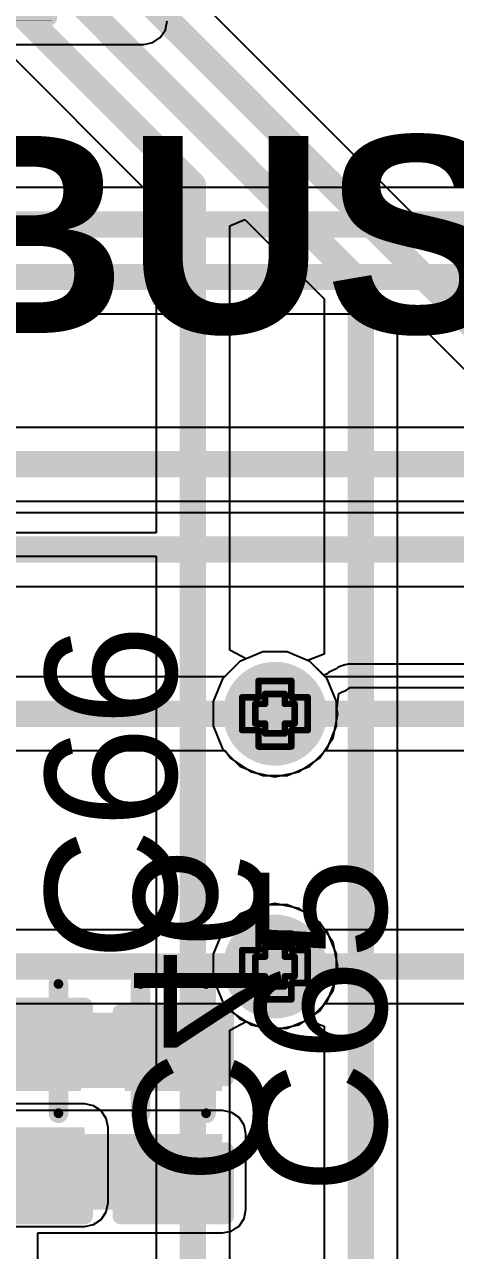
# Model space of a CAD drawing. Header units: inches. Extents: x -0.1 to 17.9, y -0.8 to 4.8.
# Drawn here: x 2.3447 to 2.476, y 3.0435 to 3.4169 of the extents above; entities that cross this region are included whole.
import ezdxf

# ---------------------------------------------------------------- set-up
doc = ezdxf.new("R2010")
doc.units = ezdxf.units.IN
doc.header["$MEASUREMENT"] = 0
for name, color, linetype in [('Bottom Layer 1', 5, 'Continuous'), ('Bottom Overlay', 54, 'Continuous'), ('Bottom Paste', 16, 'Continuous'), ('Bottom Solder', 6, 'Continuous'), ('Drill Drawing', 1, 'Continuous'), ('GND+Signal', 16, 'Continuous'), ('Pad Holes', 156, 'Continuous'), ('PWR+Signal', 76, 'Continuous'), ('Top 3D Body', 56, 'Continuous'), ('Top Layer 1', 1, 'Continuous'), ('Top Overlay', 2, 'Continuous'), ('Top Paste', 8, 'Continuous'), ('Top Solder', 216, 'Continuous'), ('Via Holes', 16, 'Continuous')]:
    doc.layers.add(name, color=color, linetype=linetype)
doc.styles.add('Arial', font='', dxfattribs={"height": 0.2})
doc.styles.add('Arial_Bold', font='', dxfattribs={"height": 0.2})
doc.styles.get('Arial').set_extended_font_data('Arial')
doc.styles.get('Arial_Bold').set_extended_font_data('Arial', bold=True)

# ---------------------------------------------------------------- blocks, each defined once
blk = doc.blocks.new('C___0402_B_12')
at = {"layer": 'Bottom Layer 1'}
for points in [[(-0.0095, 0.0125), (-0.0095, -0.0125), (-0.0275, -0.0125), (-0.0275, 0.0125)], [(0.0275, 0.0125), (0.0275, -0.0125), (0.0095, -0.0125), (0.0095, 0.0125)]]:
    blk.add_hatch(color=5, dxfattribs=at).paths.add_polyline_path(points)
at = {"layer": 'Bottom Paste'}
for points in [[(-0.0095, 0.0125), (-0.0095, -0.0125), (-0.0275, -0.0125), (-0.0275, 0.0125)], [(0.0275, 0.0125), (0.0275, -0.0125), (0.0095, -0.0125), (0.0095, 0.0125)]]:
    blk.add_hatch(color=16, dxfattribs=at).paths.add_polyline_path(points)
at = {"layer": 'Bottom Solder'}
for points in [[(-0.00714, 0.01486), (-0.00714, -0.01486), (-0.02986, -0.01486), (-0.02986, 0.01486)], [(0.02986, 0.01486), (0.02986, -0.01486), (0.00714, -0.01486), (0.00714, 0.01486)]]:
    blk.add_hatch(color=6, dxfattribs=at).paths.add_polyline_path(points)
at = {"layer": 'Bottom Overlay'}
for points in [[(-0.031, 0.016, 0.005, 0.005, 0), (-0.031, -0.016, 0.005, 0.005, 0)], [(-0.031, 0.016, 0.005, 0.005, 0), (-0.011, 0.016, 0.005, 0.005, 0)], [(0.011, 0.016, 0.005, 0.005, 0), (0.031, 0.016, 0.005, 0.005, 0)], [(0.031, 0.016, 0.005, 0.005, 0), (0.031, -0.016, 0.005, 0.005, 0)], [(-0.031, -0.016, 0.005, 0.005, 0), (-0.011, -0.016, 0.005, 0.005, 0)], [(0.011, -0.016, 0.005, 0.005, 0), (0.031, -0.016, 0.005, 0.005, 0)]]:
    blk.add_lwpolyline(points, format="xyseb", dxfattribs=at)
for points in [[(-0.03225, 0.016, 0.0025, 0.0025, 1), (-0.02975, 0.016, 0.0025, 0.0025, 1)], [(-0.03225, 0.016, 0.0025, 0.0025, 1), (-0.02975, 0.016, 0.0025, 0.0025, 1)], [(-0.01225, 0.016, 0.0025, 0.0025, 1), (-0.00975, 0.016, 0.0025, 0.0025, 1)], [(0.00975, 0.016, 0.0025, 0.0025, 1), (0.01225, 0.016, 0.0025, 0.0025, 1)], [(0.02975, 0.016, 0.0025, 0.0025, 1), (0.03225, 0.016, 0.0025, 0.0025, 1)], [(0.02975, 0.016, 0.0025, 0.0025, 1), (0.03225, 0.016, 0.0025, 0.0025, 1)], [(-0.03225, -0.016, 0.0025, 0.0025, 1), (-0.02975, -0.016, 0.0025, 0.0025, 1)], [(-0.03225, -0.016, 0.0025, 0.0025, 1), (-0.02975, -0.016, 0.0025, 0.0025, 1)], [(-0.01225, -0.016, 0.0025, 0.0025, 1), (-0.00975, -0.016, 0.0025, 0.0025, 1)], [(0.00975, -0.016, 0.0025, 0.0025, 1), (0.01225, -0.016, 0.0025, 0.0025, 1)], [(0.02975, -0.016, 0.0025, 0.0025, 1), (0.03225, -0.016, 0.0025, 0.0025, 1)], [(0.02975, -0.016, 0.0025, 0.0025, 1), (0.03225, -0.016, 0.0025, 0.0025, 1)]]:
    blk.add_lwpolyline(points, format="xyseb", close=True, dxfattribs=at)
blk = doc.blocks.new('C___0402_31')
at = {"layer": 'Top Layer 1'}
for points in [[(-0.0275, -0.0125), (-0.0275, 0.0125), (-0.0095, 0.0125), (-0.0095, -0.0125)], [(0.0095, -0.0125), (0.0095, 0.0125), (0.0275, 0.0125), (0.0275, -0.0125)]]:
    blk.add_hatch(color=1, dxfattribs=at).paths.add_polyline_path(points)
at = {"layer": 'Top Paste'}
for points in [[(-0.0275, -0.0125), (-0.0275, 0.0125), (-0.0095, 0.0125), (-0.0095, -0.0125)], [(0.0095, -0.0125), (0.0095, 0.0125), (0.0275, 0.0125), (0.0275, -0.0125)]]:
    blk.add_hatch(color=8, dxfattribs=at).paths.add_polyline_path(points)
at = {"layer": 'Top Solder'}
for points in [[(-0.02986, -0.01486), (-0.02986, 0.01486), (-0.00714, 0.01486), (-0.00714, -0.01486)], [(0.00714, -0.01486), (0.00714, 0.01486), (0.02986, 0.01486), (0.02986, -0.01486)]]:
    blk.add_hatch(color=216, dxfattribs=at).paths.add_polyline_path(points)
at = {"layer": 'Top Overlay'}
for points in [[(-0.031, 0.016, 0.005, 0.005, 0), (-0.031, -0.016, 0.005, 0.005, 0)], [(-0.031, 0.016, 0.005, 0.005, 0), (-0.011, 0.016, 0.005, 0.005, 0)], [(0.011, 0.016, 0.005, 0.005, 0), (0.031, 0.016, 0.005, 0.005, 0)], [(0.031, 0.016, 0.005, 0.005, 0), (0.031, -0.016, 0.005, 0.005, 0)], [(-0.031, -0.016, 0.005, 0.005, 0), (-0.011, -0.016, 0.005, 0.005, 0)], [(0.011, -0.016, 0.005, 0.005, 0), (0.031, -0.016, 0.005, 0.005, 0)]]:
    blk.add_lwpolyline(points, format="xyseb", dxfattribs=at)
for points in [[(-0.03225, 0.016, 0.0025, 0.0025, 1), (-0.02975, 0.016, 0.0025, 0.0025, 1)], [(-0.03225, 0.016, 0.0025, 0.0025, 1), (-0.02975, 0.016, 0.0025, 0.0025, 1)], [(-0.01225, 0.016, 0.0025, 0.0025, 1), (-0.00975, 0.016, 0.0025, 0.0025, 1)], [(0.00975, 0.016, 0.0025, 0.0025, 1), (0.01225, 0.016, 0.0025, 0.0025, 1)], [(0.02975, 0.016, 0.0025, 0.0025, 1), (0.03225, 0.016, 0.0025, 0.0025, 1)], [(0.02975, 0.016, 0.0025, 0.0025, 1), (0.03225, 0.016, 0.0025, 0.0025, 1)], [(-0.03225, -0.016, 0.0025, 0.0025, 1), (-0.02975, -0.016, 0.0025, 0.0025, 1)], [(-0.03225, -0.016, 0.0025, 0.0025, 1), (-0.02975, -0.016, 0.0025, 0.0025, 1)], [(-0.01225, -0.016, 0.0025, 0.0025, 1), (-0.00975, -0.016, 0.0025, 0.0025, 1)], [(0.00975, -0.016, 0.0025, 0.0025, 1), (0.01225, -0.016, 0.0025, 0.0025, 1)], [(0.02975, -0.016, 0.0025, 0.0025, 1), (0.03225, -0.016, 0.0025, 0.0025, 1)], [(0.02975, -0.016, 0.0025, 0.0025, 1), (0.03225, -0.016, 0.0025, 0.0025, 1)]]:
    blk.add_lwpolyline(points, format="xyseb", close=True, dxfattribs=at)
blk = doc.blocks.new('C___0402_32')
at = {"layer": 'Top Layer 1'}
for points in [[(-0.0275, -0.0125), (-0.0275, 0.0125), (-0.0095, 0.0125), (-0.0095, -0.0125)], [(0.0095, -0.0125), (0.0095, 0.0125), (0.0275, 0.0125), (0.0275, -0.0125)]]:
    blk.add_hatch(color=1, dxfattribs=at).paths.add_polyline_path(points)
at = {"layer": 'Top Paste'}
for points in [[(-0.0275, -0.0125), (-0.0275, 0.0125), (-0.0095, 0.0125), (-0.0095, -0.0125)], [(0.0095, -0.0125), (0.0095, 0.0125), (0.0275, 0.0125), (0.0275, -0.0125)]]:
    blk.add_hatch(color=8, dxfattribs=at).paths.add_polyline_path(points)
at = {"layer": 'Top Solder'}
for points in [[(-0.02986, -0.01486), (-0.02986, 0.01486), (-0.00714, 0.01486), (-0.00714, -0.01486)], [(0.00714, -0.01486), (0.00714, 0.01486), (0.02986, 0.01486), (0.02986, -0.01486)]]:
    blk.add_hatch(color=216, dxfattribs=at).paths.add_polyline_path(points)
at = {"layer": 'Top Overlay'}
for points in [[(-0.031, 0.016, 0.005, 0.005, 0), (-0.031, -0.016, 0.005, 0.005, 0)], [(-0.031, 0.016, 0.005, 0.005, 0), (-0.011, 0.016, 0.005, 0.005, 0)], [(0.011, 0.016, 0.005, 0.005, 0), (0.031, 0.016, 0.005, 0.005, 0)], [(0.031, 0.016, 0.005, 0.005, 0), (0.031, -0.016, 0.005, 0.005, 0)], [(-0.031, -0.016, 0.005, 0.005, 0), (-0.011, -0.016, 0.005, 0.005, 0)], [(0.011, -0.016, 0.005, 0.005, 0), (0.031, -0.016, 0.005, 0.005, 0)]]:
    blk.add_lwpolyline(points, format="xyseb", dxfattribs=at)
for points in [[(-0.03225, 0.016, 0.0025, 0.0025, 1), (-0.02975, 0.016, 0.0025, 0.0025, 1)], [(-0.03225, 0.016, 0.0025, 0.0025, 1), (-0.02975, 0.016, 0.0025, 0.0025, 1)], [(-0.01225, 0.016, 0.0025, 0.0025, 1), (-0.00975, 0.016, 0.0025, 0.0025, 1)], [(0.00975, 0.016, 0.0025, 0.0025, 1), (0.01225, 0.016, 0.0025, 0.0025, 1)], [(0.02975, 0.016, 0.0025, 0.0025, 1), (0.03225, 0.016, 0.0025, 0.0025, 1)], [(0.02975, 0.016, 0.0025, 0.0025, 1), (0.03225, 0.016, 0.0025, 0.0025, 1)], [(-0.03225, -0.016, 0.0025, 0.0025, 1), (-0.02975, -0.016, 0.0025, 0.0025, 1)], [(-0.03225, -0.016, 0.0025, 0.0025, 1), (-0.02975, -0.016, 0.0025, 0.0025, 1)], [(-0.01225, -0.016, 0.0025, 0.0025, 1), (-0.00975, -0.016, 0.0025, 0.0025, 1)], [(0.00975, -0.016, 0.0025, 0.0025, 1), (0.01225, -0.016, 0.0025, 0.0025, 1)], [(0.02975, -0.016, 0.0025, 0.0025, 1), (0.03225, -0.016, 0.0025, 0.0025, 1)], [(0.02975, -0.016, 0.0025, 0.0025, 1), (0.03225, -0.016, 0.0025, 0.0025, 1)]]:
    blk.add_lwpolyline(points, format="xyseb", close=True, dxfattribs=at)
blk = doc.blocks.new('R___0402_143')
at = {"layer": 'Top Layer 1'}
for points in [[(-0.0275, -0.0125), (-0.0275, 0.0125), (-0.0095, 0.0125), (-0.0095, -0.0125)], [(0.0095, -0.0125), (0.0095, 0.0125), (0.0275, 0.0125), (0.0275, -0.0125)]]:
    blk.add_hatch(color=1, dxfattribs=at).paths.add_polyline_path(points)
at = {"layer": 'Top Paste'}
for points in [[(-0.0275, -0.0125), (-0.0275, 0.0125), (-0.0095, 0.0125), (-0.0095, -0.0125)], [(0.0095, -0.0125), (0.0095, 0.0125), (0.0275, 0.0125), (0.0275, -0.0125)]]:
    blk.add_hatch(color=8, dxfattribs=at).paths.add_polyline_path(points)
at = {"layer": 'Top Solder'}
for points in [[(-0.02967, -0.01467), (-0.02967, 0.01467), (-0.00733, 0.01467), (-0.00733, -0.01467)], [(0.00733, -0.01467), (0.00733, 0.01467), (0.02967, 0.01467), (0.02967, -0.01467)]]:
    blk.add_hatch(color=216, dxfattribs=at).paths.add_polyline_path(points)
at = {"layer": 'Top Overlay'}
for points in [[(-0.031, -0.016, 0.005, 0.005, 0), (-0.031, 0.016, 0.005, 0.005, 0)], [(-0.031, 0.016, 0.005, 0.005, 0), (0.031, 0.016, 0.005, 0.005, 0)], [(0.031, -0.016, 0.005, 0.005, 0), (0.031, 0.016, 0.005, 0.005, 0)], [(-0.031, -0.016, 0.005, 0.005, 0), (0.031, -0.016, 0.005, 0.005, 0)], [(-0.032, -0.017, 0.000127, 0.000127, 0), (0.032, -0.017, 0.000127, 0.000127, 0)]]:
    blk.add_lwpolyline(points, format="xyseb", dxfattribs=at)
for points in [[(-0.03225, 0.016, 0.0025, 0.0025, 1), (-0.02975, 0.016, 0.0025, 0.0025, 1)], [(-0.03225, 0.016, 0.0025, 0.0025, 1), (-0.02975, 0.016, 0.0025, 0.0025, 1)], [(0.02975, 0.016, 0.0025, 0.0025, 1), (0.03225, 0.016, 0.0025, 0.0025, 1)], [(0.02975, 0.016, 0.0025, 0.0025, 1), (0.03225, 0.016, 0.0025, 0.0025, 1)], [(-0.03225, -0.016, 0.0025, 0.0025, 1), (-0.02975, -0.016, 0.0025, 0.0025, 1)], [(-0.03225, -0.016, 0.0025, 0.0025, 1), (-0.02975, -0.016, 0.0025, 0.0025, 1)], [(0.02975, -0.016, 0.0025, 0.0025, 1), (0.03225, -0.016, 0.0025, 0.0025, 1)], [(0.02975, -0.016, 0.0025, 0.0025, 1), (0.03225, -0.016, 0.0025, 0.0025, 1)], [(-0.03203, -0.017, 0.0000635, 0.0000635, 1), (-0.03197, -0.017, 0.0000635, 0.0000635, 1)], [(0.03197, -0.017, 0.0000635, 0.0000635, 1), (0.03203, -0.017, 0.0000635, 0.0000635, 1)]]:
    blk.add_lwpolyline(points, format="xyseb", close=True, dxfattribs=at)

msp = doc.modelspace()

# ---------------------------------------------------------------- hatches: boundary and pattern name
at = {"layer": 'Bottom Layer 1'}
h = msp.add_hatch(color=5, dxfattribs=at)
edge = h.paths.add_edge_path()
edge.add_arc((2.421, 3.207), 0.01181, 0, 360)
h = msp.add_hatch(color=5, dxfattribs=at)
edge = h.paths.add_edge_path()
edge.add_arc((2.421, 3.13), 0.01181, 0, 360)
for points in [[(2.363, 3.118), (2.182, 3.118), (2.182, 3.095), (2.363, 3.095)], [(2.363, 3.081), (2.182, 3.081), (2.182, 3.058), (2.363, 3.058)]]:
    msp.add_hatch(color=5, dxfattribs=at).paths.add_polyline_path(points)
at = {"layer": 'Bottom Solder'}
h = msp.add_hatch(color=6, dxfattribs=at)
edge = h.paths.add_edge_path()
edge.add_arc((2.421, 3.207), 0.01581, 0, 360)
h = msp.add_hatch(color=6, dxfattribs=at)
edge = h.paths.add_edge_path()
edge.add_arc((2.421, 3.13), 0.01581, 0, 360)
at = {"layer": 'GND+Signal'}
h = msp.add_hatch(color=16, dxfattribs=at)
edge = h.paths.add_edge_path()
edge.add_arc((2.421, 3.207), 0.01181, 0, 360)
h = msp.add_hatch(color=16, dxfattribs=at)
edge = h.paths.add_edge_path()
edge.add_arc((2.421, 3.13), 0.01181, 0, 360)
at = {"layer": 'Pad Holes'}
h = msp.add_hatch(color=7, dxfattribs=at)
edge = h.paths.add_edge_path()
edge.add_arc((2.355, 3.12469), 0.0015, 0, 360)
h = msp.add_hatch(color=7, dxfattribs=at)
edge = h.paths.add_edge_path()
edge.add_arc((2.38, 3.12469), 0.0015, 0, 360)
h = msp.add_hatch(color=7, dxfattribs=at)
edge = h.paths.add_edge_path()
edge.add_arc((2.4, 3.12469), 0.0015, 0, 360)
h = msp.add_hatch(color=7, dxfattribs=at)
edge = h.paths.add_edge_path()
edge.add_arc((2.355, 3.08531), 0.0015, 0, 360)
h = msp.add_hatch(color=7, dxfattribs=at)
edge = h.paths.add_edge_path()
edge.add_arc((2.38, 3.08531), 0.0015, 0, 360)
h = msp.add_hatch(color=7, dxfattribs=at)
edge = h.paths.add_edge_path()
edge.add_arc((2.4, 3.08531), 0.0015, 0, 360)
at = {"layer": 'PWR+Signal'}
h = msp.add_hatch(color=76, dxfattribs=at)
edge = h.paths.add_edge_path()
edge.add_arc((2.421, 3.207), 0.01181, 0, 360)
h = msp.add_hatch(color=76, dxfattribs=at)
edge = h.paths.add_edge_path()
edge.add_arc((2.421, 3.13), 0.01181, 0, 360)
at = {"layer": 'Top 3D Body'}
h = msp.add_hatch(color=56, dxfattribs=at)
edge = h.paths.add_edge_path()
edge.add_arc((2.355, 3.12469), 0.0015, 0, 360)
h = msp.add_hatch(color=56, dxfattribs=at)
edge = h.paths.add_edge_path()
edge.add_arc((2.38, 3.12469), 0.0015, 0, 360)
h = msp.add_hatch(color=56, dxfattribs=at)
edge = h.paths.add_edge_path()
edge.add_arc((2.4, 3.12469), 0.0015, 0, 360)
h = msp.add_hatch(color=56, dxfattribs=at)
edge = h.paths.add_edge_path()
edge.add_arc((2.355, 3.08531), 0.0015, 0, 360)
h = msp.add_hatch(color=56, dxfattribs=at)
edge = h.paths.add_edge_path()
edge.add_arc((2.38, 3.08531), 0.0015, 0, 360)
h = msp.add_hatch(color=56, dxfattribs=at)
edge = h.paths.add_edge_path()
edge.add_arc((2.4, 3.08531), 0.0015, 0, 360)
at = {"layer": 'Top Layer 1'}
h = msp.add_hatch(color=1, dxfattribs=at)
edge = h.paths.add_edge_path()
edge.add_arc((2.421, 3.207), 0.01181, 0, 360)
h = msp.add_hatch(color=1, dxfattribs=at)
edge = h.paths.add_edge_path()
edge.add_arc((2.421, 3.13), 0.01181, 0, 360)
for points in [[(2.245, 3.093), (2.405, 3.093), (2.405, 3.116), (2.245, 3.116)], [(2.245, 3.056), (2.405, 3.056), (2.405, 3.079), (2.245, 3.079)]]:
    msp.add_hatch(color=1, dxfattribs=at).paths.add_polyline_path(points)
at = {"layer": 'Via Holes'}
h = msp.add_hatch(color=7, dxfattribs=at)
edge = h.paths.add_edge_path()
edge.add_arc((2.421, 3.207), 0.00591, 0, 360)
h = msp.add_hatch(color=7, dxfattribs=at)
edge = h.paths.add_edge_path()
edge.add_arc((2.421, 3.13), 0.00591, 0, 360)

# ---------------------------------------------------------------- linework, layer by layer
at = {"layer": 'Bottom Layer 1'}
for p, q in [((2.57973, 3.36722), (2.29379, 3.36722)), ((2.30365, 3.32878), (2.591, 3.32878)), ((2.60135, 3.26822), (2.33135, 3.26822)), ((2.29339, 3.24578), (2.50311, 3.24578)), ((2.41034, 3.22295), (2.40505, 3.21766)), ((2.41726, 3.22581), (2.41034, 3.22295)), ((2.42474, 3.22581), (2.41726, 3.22581)), ((2.43166, 3.22295), (2.42474, 3.22581)), ((2.43695, 3.21766), (2.43166, 3.22295)), ((2.40505, 3.21766), (2.40219, 3.21074)), ((2.43981, 3.21074), (2.43695, 3.21766)), ((2.40219, 3.21074), (2.40219, 3.20326)), ((2.43981, 3.20326), (2.43981, 3.21074)), ((2.40219, 3.20326), (2.40505, 3.19634)), ((2.43695, 3.19634), (2.43981, 3.20326)), ((2.40505, 3.19634), (2.41034, 3.19105)), ((2.43166, 3.19105), (2.43695, 3.19634)), ((2.41034, 3.19105), (2.41726, 3.18819)), ((2.42474, 3.18819), (2.43166, 3.19105)), ((2.41726, 3.18819), (2.42474, 3.18819)), ((2.41726, 3.14881), (2.41034, 3.14595)), ((2.42474, 3.14881), (2.41726, 3.14881)), ((2.43166, 3.14595), (2.42474, 3.14881)), ((2.41034, 3.14595), (2.40505, 3.14066)), ((2.43695, 3.14066), (2.43166, 3.14595)), ((2.40505, 3.14066), (2.40219, 3.13374)), ((2.43981, 3.13374), (2.43695, 3.14066)), ((2.40219, 3.13374), (2.40219, 3.12626)), ((2.43981, 3.12626), (2.43981, 3.13374)), ((2.40219, 3.12626), (2.40505, 3.11934)), ((2.43695, 3.11934), (2.43981, 3.12626)), ((2.40505, 3.11934), (2.41034, 3.11405)), ((2.43166, 3.11405), (2.43695, 3.11934)), ((2.41034, 3.11405), (2.41726, 3.11119)), ((2.42474, 3.11119), (2.43166, 3.11405)), ((2.41726, 3.11119), (2.42474, 3.11119)), ((2.363, 3.08814), (2.182, 3.08814)), ((2.36573, 3.08759), (2.363, 3.08814)), ((2.36805, 3.08605), (2.36573, 3.08759)), ((2.36959, 3.08373), (2.36805, 3.08605)), ((2.37014, 3.081), (2.36959, 3.08373)), ((2.37014, 3.058), (2.37014, 3.081)), ((2.36805, 3.05295), (2.36959, 3.05527)), ((2.36959, 3.05527), (2.37014, 3.058)), ((2.22626, 3.05086), (2.363, 3.05086)), ((2.363, 3.05086), (2.36573, 3.05141)), ((2.36573, 3.05141), (2.36805, 3.05295))]:
    msp.add_line(p, q, dxfattribs=at)
for points in [[(2.29379, 3.356, 0.008, 0.008, 0), (2.58437, 3.356, 0.008, 0.008, 0)], [(2.299, 3.34, 0.008, 0.008, 0), (2.591, 3.34, 0.008, 0.008, 0)], [(2.278, 3.257, 0.008, 0.008, 0), (2.606, 3.257, 0.008, 0.008, 0)]]:
    msp.add_lwpolyline(points, format="xyseb", dxfattribs=at)
at = {"layer": 'Drill Drawing'}
for points in [[(2.416, 3.212, 0.002, 0.002, 0), (2.416, 3.217, 0.002, 0.002, 0)], [(2.416, 3.217, 0.002, 0.002, 0), (2.426, 3.217, 0.002, 0.002, 0)], [(2.426, 3.212, 0.002, 0.002, 0), (2.426, 3.217, 0.002, 0.002, 0)], [(2.411, 3.202, 0.002, 0.002, 0), (2.411, 3.212, 0.002, 0.002, 0)], [(2.411, 3.212, 0.002, 0.002, 0), (2.416, 3.212, 0.002, 0.002, 0)], [(2.418, 3.21, 0.002, 0.002, 0), (2.418, 3.213, 0.002, 0.002, 0)], [(2.418, 3.213, 0.002, 0.002, 0), (2.424, 3.213, 0.002, 0.002, 0)], [(2.424, 3.21, 0.002, 0.002, 0), (2.424, 3.213, 0.002, 0.002, 0)], [(2.426, 3.212, 0.002, 0.002, 0), (2.431, 3.212, 0.002, 0.002, 0)], [(2.431, 3.202, 0.002, 0.002, 0), (2.431, 3.212, 0.002, 0.002, 0)], [(2.415, 3.204, 0.002, 0.002, 0), (2.415, 3.21, 0.002, 0.002, 0)], [(2.415, 3.21, 0.002, 0.002, 0), (2.418, 3.21, 0.002, 0.002, 0)], [(2.424, 3.21, 0.002, 0.002, 0), (2.427, 3.21, 0.002, 0.002, 0)], [(2.427, 3.204, 0.002, 0.002, 0), (2.427, 3.21, 0.002, 0.002, 0)], [(2.415, 3.204, 0.002, 0.002, 0), (2.418, 3.204, 0.002, 0.002, 0)], [(2.418, 3.201, 0.002, 0.002, 0), (2.418, 3.204, 0.002, 0.002, 0)], [(2.424, 3.204, 0.002, 0.002, 0), (2.427, 3.204, 0.002, 0.002, 0)], [(2.424, 3.201, 0.002, 0.002, 0), (2.424, 3.204, 0.002, 0.002, 0)], [(2.411, 3.202, 0.002, 0.002, 0), (2.416, 3.202, 0.002, 0.002, 0)], [(2.416, 3.197, 0.002, 0.002, 0), (2.416, 3.202, 0.002, 0.002, 0)], [(2.418, 3.201, 0.002, 0.002, 0), (2.424, 3.201, 0.002, 0.002, 0)], [(2.426, 3.202, 0.002, 0.002, 0), (2.431, 3.202, 0.002, 0.002, 0)], [(2.426, 3.197, 0.002, 0.002, 0), (2.426, 3.202, 0.002, 0.002, 0)], [(2.416, 3.197, 0.002, 0.002, 0), (2.426, 3.197, 0.002, 0.002, 0)], [(2.416, 3.135, 0.002, 0.002, 0), (2.416, 3.14, 0.002, 0.002, 0)], [(2.416, 3.14, 0.002, 0.002, 0), (2.426, 3.14, 0.002, 0.002, 0)], [(2.426, 3.135, 0.002, 0.002, 0), (2.426, 3.14, 0.002, 0.002, 0)], [(2.418, 3.133, 0.002, 0.002, 0), (2.418, 3.136, 0.002, 0.002, 0)], [(2.418, 3.136, 0.002, 0.002, 0), (2.424, 3.136, 0.002, 0.002, 0)], [(2.424, 3.133, 0.002, 0.002, 0), (2.424, 3.136, 0.002, 0.002, 0)], [(2.411, 3.125, 0.002, 0.002, 0), (2.411, 3.135, 0.002, 0.002, 0)], [(2.411, 3.135, 0.002, 0.002, 0), (2.416, 3.135, 0.002, 0.002, 0)], [(2.415, 3.127, 0.002, 0.002, 0), (2.415, 3.133, 0.002, 0.002, 0)], [(2.415, 3.133, 0.002, 0.002, 0), (2.418, 3.133, 0.002, 0.002, 0)], [(2.424, 3.133, 0.002, 0.002, 0), (2.427, 3.133, 0.002, 0.002, 0)], [(2.426, 3.135, 0.002, 0.002, 0), (2.431, 3.135, 0.002, 0.002, 0)], [(2.427, 3.127, 0.002, 0.002, 0), (2.427, 3.133, 0.002, 0.002, 0)], [(2.431, 3.125, 0.002, 0.002, 0), (2.431, 3.135, 0.002, 0.002, 0)], [(2.411, 3.125, 0.002, 0.002, 0), (2.416, 3.125, 0.002, 0.002, 0)], [(2.415, 3.127, 0.002, 0.002, 0), (2.418, 3.127, 0.002, 0.002, 0)], [(2.416, 3.12, 0.002, 0.002, 0), (2.416, 3.125, 0.002, 0.002, 0)], [(2.418, 3.124, 0.002, 0.002, 0), (2.418, 3.127, 0.002, 0.002, 0)], [(2.424, 3.127, 0.002, 0.002, 0), (2.427, 3.127, 0.002, 0.002, 0)], [(2.424, 3.124, 0.002, 0.002, 0), (2.424, 3.127, 0.002, 0.002, 0)], [(2.426, 3.125, 0.002, 0.002, 0), (2.431, 3.125, 0.002, 0.002, 0)], [(2.426, 3.12, 0.002, 0.002, 0), (2.426, 3.125, 0.002, 0.002, 0)], [(2.418, 3.124, 0.002, 0.002, 0), (2.424, 3.124, 0.002, 0.002, 0)], [(2.416, 3.12, 0.002, 0.002, 0), (2.426, 3.12, 0.002, 0.002, 0)]]:
    msp.add_lwpolyline(points, format="xyseb", dxfattribs=at)
for points in [[(2.4155, 3.217, 0.001, 0.001, 1), (2.4165, 3.217, 0.001, 0.001, 1)], [(2.4155, 3.217, 0.001, 0.001, 1), (2.4165, 3.217, 0.001, 0.001, 1)], [(2.4255, 3.217, 0.001, 0.001, 1), (2.4265, 3.217, 0.001, 0.001, 1)], [(2.4255, 3.217, 0.001, 0.001, 1), (2.4265, 3.217, 0.001, 0.001, 1)], [(2.4105, 3.212, 0.001, 0.001, 1), (2.4115, 3.212, 0.001, 0.001, 1)], [(2.4105, 3.212, 0.001, 0.001, 1), (2.4115, 3.212, 0.001, 0.001, 1)], [(2.4155, 3.212, 0.001, 0.001, 1), (2.4165, 3.212, 0.001, 0.001, 1)], [(2.4155, 3.212, 0.001, 0.001, 1), (2.4165, 3.212, 0.001, 0.001, 1)], [(2.4175, 3.213, 0.001, 0.001, 1), (2.4185, 3.213, 0.001, 0.001, 1)], [(2.4175, 3.213, 0.001, 0.001, 1), (2.4185, 3.213, 0.001, 0.001, 1)], [(2.4235, 3.213, 0.001, 0.001, 1), (2.4245, 3.213, 0.001, 0.001, 1)], [(2.4235, 3.213, 0.001, 0.001, 1), (2.4245, 3.213, 0.001, 0.001, 1)], [(2.4255, 3.212, 0.001, 0.001, 1), (2.4265, 3.212, 0.001, 0.001, 1)], [(2.4255, 3.212, 0.001, 0.001, 1), (2.4265, 3.212, 0.001, 0.001, 1)], [(2.4305, 3.212, 0.001, 0.001, 1), (2.4315, 3.212, 0.001, 0.001, 1)], [(2.4305, 3.212, 0.001, 0.001, 1), (2.4315, 3.212, 0.001, 0.001, 1)], [(2.4145, 3.21, 0.001, 0.001, 1), (2.4155, 3.21, 0.001, 0.001, 1)], [(2.4145, 3.21, 0.001, 0.001, 1), (2.4155, 3.21, 0.001, 0.001, 1)], [(2.4175, 3.21, 0.001, 0.001, 1), (2.4185, 3.21, 0.001, 0.001, 1)], [(2.4175, 3.21, 0.001, 0.001, 1), (2.4185, 3.21, 0.001, 0.001, 1)], [(2.4235, 3.21, 0.001, 0.001, 1), (2.4245, 3.21, 0.001, 0.001, 1)], [(2.4235, 3.21, 0.001, 0.001, 1), (2.4245, 3.21, 0.001, 0.001, 1)], [(2.4265, 3.21, 0.001, 0.001, 1), (2.4275, 3.21, 0.001, 0.001, 1)], [(2.4265, 3.21, 0.001, 0.001, 1), (2.4275, 3.21, 0.001, 0.001, 1)], [(2.4145, 3.204, 0.001, 0.001, 1), (2.4155, 3.204, 0.001, 0.001, 1)], [(2.4145, 3.204, 0.001, 0.001, 1), (2.4155, 3.204, 0.001, 0.001, 1)], [(2.4175, 3.204, 0.001, 0.001, 1), (2.4185, 3.204, 0.001, 0.001, 1)], [(2.4175, 3.204, 0.001, 0.001, 1), (2.4185, 3.204, 0.001, 0.001, 1)], [(2.4235, 3.204, 0.001, 0.001, 1), (2.4245, 3.204, 0.001, 0.001, 1)], [(2.4235, 3.204, 0.001, 0.001, 1), (2.4245, 3.204, 0.001, 0.001, 1)], [(2.4265, 3.204, 0.001, 0.001, 1), (2.4275, 3.204, 0.001, 0.001, 1)], [(2.4265, 3.204, 0.001, 0.001, 1), (2.4275, 3.204, 0.001, 0.001, 1)], [(2.4105, 3.202, 0.001, 0.001, 1), (2.4115, 3.202, 0.001, 0.001, 1)], [(2.4105, 3.202, 0.001, 0.001, 1), (2.4115, 3.202, 0.001, 0.001, 1)], [(2.4155, 3.202, 0.001, 0.001, 1), (2.4165, 3.202, 0.001, 0.001, 1)], [(2.4155, 3.202, 0.001, 0.001, 1), (2.4165, 3.202, 0.001, 0.001, 1)], [(2.4175, 3.201, 0.001, 0.001, 1), (2.4185, 3.201, 0.001, 0.001, 1)], [(2.4175, 3.201, 0.001, 0.001, 1), (2.4185, 3.201, 0.001, 0.001, 1)], [(2.4235, 3.201, 0.001, 0.001, 1), (2.4245, 3.201, 0.001, 0.001, 1)], [(2.4235, 3.201, 0.001, 0.001, 1), (2.4245, 3.201, 0.001, 0.001, 1)], [(2.4255, 3.202, 0.001, 0.001, 1), (2.4265, 3.202, 0.001, 0.001, 1)], [(2.4255, 3.202, 0.001, 0.001, 1), (2.4265, 3.202, 0.001, 0.001, 1)], [(2.4305, 3.202, 0.001, 0.001, 1), (2.4315, 3.202, 0.001, 0.001, 1)], [(2.4305, 3.202, 0.001, 0.001, 1), (2.4315, 3.202, 0.001, 0.001, 1)], [(2.4155, 3.197, 0.001, 0.001, 1), (2.4165, 3.197, 0.001, 0.001, 1)], [(2.4155, 3.197, 0.001, 0.001, 1), (2.4165, 3.197, 0.001, 0.001, 1)], [(2.4255, 3.197, 0.001, 0.001, 1), (2.4265, 3.197, 0.001, 0.001, 1)], [(2.4255, 3.197, 0.001, 0.001, 1), (2.4265, 3.197, 0.001, 0.001, 1)], [(2.4155, 3.14, 0.001, 0.001, 1), (2.4165, 3.14, 0.001, 0.001, 1)], [(2.4155, 3.14, 0.001, 0.001, 1), (2.4165, 3.14, 0.001, 0.001, 1)], [(2.4255, 3.14, 0.001, 0.001, 1), (2.4265, 3.14, 0.001, 0.001, 1)], [(2.4255, 3.14, 0.001, 0.001, 1), (2.4265, 3.14, 0.001, 0.001, 1)], [(2.4175, 3.136, 0.001, 0.001, 1), (2.4185, 3.136, 0.001, 0.001, 1)], [(2.4175, 3.136, 0.001, 0.001, 1), (2.4185, 3.136, 0.001, 0.001, 1)], [(2.4235, 3.136, 0.001, 0.001, 1), (2.4245, 3.136, 0.001, 0.001, 1)], [(2.4235, 3.136, 0.001, 0.001, 1), (2.4245, 3.136, 0.001, 0.001, 1)], [(2.4105, 3.135, 0.001, 0.001, 1), (2.4115, 3.135, 0.001, 0.001, 1)], [(2.4105, 3.135, 0.001, 0.001, 1), (2.4115, 3.135, 0.001, 0.001, 1)], [(2.4145, 3.133, 0.001, 0.001, 1), (2.4155, 3.133, 0.001, 0.001, 1)], [(2.4145, 3.133, 0.001, 0.001, 1), (2.4155, 3.133, 0.001, 0.001, 1)], [(2.4155, 3.135, 0.001, 0.001, 1), (2.4165, 3.135, 0.001, 0.001, 1)], [(2.4155, 3.135, 0.001, 0.001, 1), (2.4165, 3.135, 0.001, 0.001, 1)], [(2.4175, 3.133, 0.001, 0.001, 1), (2.4185, 3.133, 0.001, 0.001, 1)], [(2.4175, 3.133, 0.001, 0.001, 1), (2.4185, 3.133, 0.001, 0.001, 1)], [(2.4235, 3.133, 0.001, 0.001, 1), (2.4245, 3.133, 0.001, 0.001, 1)], [(2.4235, 3.133, 0.001, 0.001, 1), (2.4245, 3.133, 0.001, 0.001, 1)], [(2.4255, 3.135, 0.001, 0.001, 1), (2.4265, 3.135, 0.001, 0.001, 1)], [(2.4255, 3.135, 0.001, 0.001, 1), (2.4265, 3.135, 0.001, 0.001, 1)], [(2.4265, 3.133, 0.001, 0.001, 1), (2.4275, 3.133, 0.001, 0.001, 1)], [(2.4265, 3.133, 0.001, 0.001, 1), (2.4275, 3.133, 0.001, 0.001, 1)], [(2.4305, 3.135, 0.001, 0.001, 1), (2.4315, 3.135, 0.001, 0.001, 1)], [(2.4305, 3.135, 0.001, 0.001, 1), (2.4315, 3.135, 0.001, 0.001, 1)], [(2.4105, 3.125, 0.001, 0.001, 1), (2.4115, 3.125, 0.001, 0.001, 1)], [(2.4105, 3.125, 0.001, 0.001, 1), (2.4115, 3.125, 0.001, 0.001, 1)], [(2.4145, 3.127, 0.001, 0.001, 1), (2.4155, 3.127, 0.001, 0.001, 1)], [(2.4145, 3.127, 0.001, 0.001, 1), (2.4155, 3.127, 0.001, 0.001, 1)], [(2.4155, 3.125, 0.001, 0.001, 1), (2.4165, 3.125, 0.001, 0.001, 1)], [(2.4155, 3.125, 0.001, 0.001, 1), (2.4165, 3.125, 0.001, 0.001, 1)], [(2.4175, 3.127, 0.001, 0.001, 1), (2.4185, 3.127, 0.001, 0.001, 1)], [(2.4175, 3.127, 0.001, 0.001, 1), (2.4185, 3.127, 0.001, 0.001, 1)], [(2.4235, 3.127, 0.001, 0.001, 1), (2.4245, 3.127, 0.001, 0.001, 1)], [(2.4235, 3.127, 0.001, 0.001, 1), (2.4245, 3.127, 0.001, 0.001, 1)], [(2.4255, 3.125, 0.001, 0.001, 1), (2.4265, 3.125, 0.001, 0.001, 1)], [(2.4255, 3.125, 0.001, 0.001, 1), (2.4265, 3.125, 0.001, 0.001, 1)], [(2.4265, 3.127, 0.001, 0.001, 1), (2.4275, 3.127, 0.001, 0.001, 1)], [(2.4265, 3.127, 0.001, 0.001, 1), (2.4275, 3.127, 0.001, 0.001, 1)], [(2.4305, 3.125, 0.001, 0.001, 1), (2.4315, 3.125, 0.001, 0.001, 1)], [(2.4305, 3.125, 0.001, 0.001, 1), (2.4315, 3.125, 0.001, 0.001, 1)], [(2.4175, 3.124, 0.001, 0.001, 1), (2.4185, 3.124, 0.001, 0.001, 1)], [(2.4175, 3.124, 0.001, 0.001, 1), (2.4185, 3.124, 0.001, 0.001, 1)], [(2.4235, 3.124, 0.001, 0.001, 1), (2.4245, 3.124, 0.001, 0.001, 1)], [(2.4235, 3.124, 0.001, 0.001, 1), (2.4245, 3.124, 0.001, 0.001, 1)], [(2.4155, 3.12, 0.001, 0.001, 1), (2.4165, 3.12, 0.001, 0.001, 1)], [(2.4155, 3.12, 0.001, 0.001, 1), (2.4165, 3.12, 0.001, 0.001, 1)], [(2.4255, 3.12, 0.001, 0.001, 1), (2.4265, 3.12, 0.001, 0.001, 1)], [(2.4255, 3.12, 0.001, 0.001, 1), (2.4265, 3.12, 0.001, 0.001, 1)]]:
    msp.add_lwpolyline(points, format="xyseb", close=True, dxfattribs=at)
at = {"layer": 'GND+Signal'}
for p, q in [((2.52894, 3.29335), (2.36036, 3.46193)), ((2.33535, 3.41278), (2.38478, 3.36335)), ((2.38478, 3.36335), (2.38478, 3.26214)), ((2.40722, 3.3556), (2.41183, 3.35752)), ((2.41183, 3.35752), (2.43597, 3.33338)), ((2.40722, 3.22635), (2.40722, 3.3556)), ((2.43597, 3.33338), (2.43597, 3.22516)), ((2.4584, 3.32563), (2.46302, 3.32754)), ((2.46302, 3.32754), (2.5098, 3.28077)), ((2.4584, 2.91097), (2.4584, 3.32563)), ((2.38478, 3.26214), (2.32422, 3.26214)), ((2.32422, 3.255), (2.38478, 3.255)), ((2.38478, 3.255), (2.38478, 2.89315)), ((2.41222, 3.22372), (2.40722, 3.22635)), ((2.41726, 3.22581), (2.41222, 3.22372)), ((2.42474, 3.22581), (2.41726, 3.22581)), ((2.43097, 3.22323), (2.42474, 3.22581)), ((2.43597, 3.22516), (2.43097, 3.22323)), ((2.40722, 3.11065), (2.41222, 3.11328)), ((2.40722, 2.88564), (2.40722, 3.11065)), ((2.41222, 3.11328), (2.41726, 3.11119)), ((2.41726, 3.11119), (2.42474, 3.11119)), ((2.42474, 3.11119), (2.43097, 3.11377)), ((2.43097, 3.11377), (2.43597, 3.11184)), ((2.43597, 3.11184), (2.43597, 2.86396))]:
    msp.add_line(p, q, dxfattribs=at)
for points in [[(2.35243, 3.454, 0.008, 0.008, 0), (2.52101, 3.28542, 0.008, 0.008, 0)], [(2.34621, 3.439, 0.008, 0.008, 0), (2.44719, 3.33802, 0.008, 0.008, 0)], [(2.34, 3.424, 0.008, 0.008, 0), (2.396, 3.368, 0.008, 0.008, 0)], [(2.396, 2.881, 0.008, 0.008, 0), (2.396, 3.368, 0.008, 0.008, 0)], [(2.44719, 2.86083, 0.008, 0.008, 0), (2.44719, 3.33802, 0.008, 0.008, 0)]]:
    msp.add_lwpolyline(points, format="xyseb", dxfattribs=at)
for points in [[(2.394, 3.368, 0.004, 0.004, 1), (2.398, 3.368, 0.004, 0.004, 1)], [(2.394, 3.368, 0.004, 0.004, 1), (2.398, 3.368, 0.004, 0.004, 1)], [(2.44519, 3.33802, 0.004, 0.004, 1), (2.44919, 3.33802, 0.004, 0.004, 1)], [(2.44519, 3.33802, 0.004, 0.004, 1), (2.44919, 3.33802, 0.004, 0.004, 1)]]:
    msp.add_lwpolyline(points, format="xyseb", close=True, dxfattribs=at)
at = {"layer": 'PWR+Signal'}
for p, q in [((2.41034, 3.22295), (2.40561, 3.21822)), ((2.41726, 3.22581), (2.41034, 3.22295)), ((2.42474, 3.22581), (2.41726, 3.22581)), ((2.43166, 3.22295), (2.42474, 3.22581)), ((2.43587, 3.21873), (2.43166, 3.22295)), ((2.43603, 3.21874), (2.43587, 3.21873)), ((2.43672, 3.21909), (2.43603, 3.21874)), ((2.43733, 3.21956), (2.43672, 3.21909)), ((2.43838, 3.22007), (2.43733, 3.21956)), ((2.4386, 3.22013), (2.43838, 3.22007)), ((2.43879, 3.22026), (2.4386, 3.22013)), ((2.43922, 3.22044), (2.43879, 3.22026)), ((2.43951, 3.22063), (2.43922, 3.22044)), ((2.43973, 3.22072), (2.43951, 3.22063)), ((2.44035, 3.22123), (2.43973, 3.22072)), ((2.44069, 3.22133), (2.44035, 3.22123)), ((2.44099, 3.22153), (2.44069, 3.22133)), ((2.44177, 3.22169), (2.44099, 3.22153)), ((2.44198, 3.2218), (2.44177, 3.22169)), ((2.44209, 3.22183), (2.44198, 3.2218)), ((2.44245, 3.22187), (2.44209, 3.22183)), ((2.44302, 3.22204), (2.44245, 3.22187)), ((2.44336, 3.22207), (2.44302, 3.22204)), ((2.44359, 3.22205), (2.44336, 3.22207)), ((2.44372, 3.22207), (2.44359, 3.22205)), ((2.44377, 3.22206), (2.44372, 3.22207)), ((2.44416, 3.22214), (2.44377, 3.22206)), ((2.50314, 3.22214), (2.44416, 3.22214)), ((2.40561, 3.21822), (2.33007, 3.21822)), ((2.44348, 3.2147), (2.44372, 3.21494)), ((2.44372, 3.21494), (2.44405, 3.21497)), ((2.44405, 3.21497), (2.44416, 3.215)), ((2.44416, 3.215), (2.5231, 3.215)), ((2.43991, 3.20836), (2.44046, 3.21315)), ((2.44046, 3.21315), (2.44152, 3.21366)), ((2.44152, 3.21366), (2.44261, 3.21411)), ((2.44261, 3.21411), (2.44348, 3.2147)), ((2.44018, 3.207), (2.43991, 3.20836)), ((2.43872, 3.19966), (2.44018, 3.207)), ((2.43456, 3.19344), (2.43872, 3.19966)), ((2.33472, 3.19578), (2.40587, 3.19578)), ((2.40587, 3.19578), (2.40744, 3.19344)), ((2.40744, 3.19344), (2.41366, 3.18928)), ((2.42834, 3.18928), (2.43456, 3.19344)), ((2.41366, 3.18928), (2.421, 3.18782)), ((2.421, 3.18782), (2.42834, 3.18928)), ((2.41366, 3.14772), (2.40744, 3.14356)), ((2.421, 3.14918), (2.41366, 3.14772)), ((2.42834, 3.14772), (2.421, 3.14918)), ((2.43456, 3.14356), (2.42834, 3.14772)), ((2.40587, 3.14122), (2.288, 3.14122)), ((2.40744, 3.14356), (2.40587, 3.14122)), ((2.43872, 3.13734), (2.43456, 3.14356)), ((2.44018, 3.13), (2.43872, 3.13734)), ((2.43872, 3.12266), (2.44018, 3.13)), ((2.43456, 3.11644), (2.43872, 3.12266)), ((2.29265, 3.11878), (2.40587, 3.11878)), ((2.40587, 3.11878), (2.40744, 3.11644)), ((2.40744, 3.11644), (2.41366, 3.11228)), ((2.42834, 3.11228), (2.43456, 3.11644)), ((2.41366, 3.11228), (2.421, 3.11082)), ((2.421, 3.11082), (2.42834, 3.11228))]:
    msp.add_line(p, q, dxfattribs=at)
for points in [[(2.33007, 3.207, 0.008, 0.008, 0), (2.421, 3.207, 0.008, 0.008, 0)], [(2.421, 3.207, 0.008, 0.008, 0), (2.426, 3.207, 0.008, 0.008, 0)], [(2.288, 3.13, 0.008, 0.008, 0), (2.421, 3.13, 0.008, 0.008, 0)]]:
    msp.add_lwpolyline(points, format="xyseb", dxfattribs=at)
for points in [[(2.419, 3.207, 0.004, 0.004, 1), (2.423, 3.207, 0.004, 0.004, 1)], [(2.419, 3.207, 0.004, 0.004, 1), (2.423, 3.207, 0.004, 0.004, 1)], [(2.424, 3.207, 0.004, 0.004, 1), (2.428, 3.207, 0.004, 0.004, 1)], [(2.419, 3.13, 0.004, 0.004, 1), (2.423, 3.13, 0.004, 0.004, 1)]]:
    msp.add_lwpolyline(points, format="xyseb", close=True, dxfattribs=at)
at = {"layer": 'Top 3D Body'}
for points in [[(2.355, 3.08531, 0.006, 0.006, 0), (2.355, 3.12469, 0.006, 0.006, 0)], [(2.38, 3.08531, 0.006, 0.006, 0), (2.38, 3.12469, 0.006, 0.006, 0)], [(2.4, 3.08531, 0.006, 0.006, 0), (2.4, 3.12469, 0.006, 0.006, 0)]]:
    msp.add_lwpolyline(points, format="xyseb", dxfattribs=at)
for points in [[(2.3535, 3.12469, 0.003, 0.003, 1), (2.3565, 3.12469, 0.003, 0.003, 1)], [(2.3785, 3.12469, 0.003, 0.003, 1), (2.3815, 3.12469, 0.003, 0.003, 1)], [(2.3985, 3.12469, 0.003, 0.003, 1), (2.4015, 3.12469, 0.003, 0.003, 1)], [(2.3535, 3.08531, 0.003, 0.003, 1), (2.3565, 3.08531, 0.003, 0.003, 1)], [(2.3785, 3.08531, 0.003, 0.003, 1), (2.3815, 3.08531, 0.003, 0.003, 1)], [(2.3985, 3.08531, 0.003, 0.003, 1), (2.4015, 3.08531, 0.003, 0.003, 1)]]:
    msp.add_lwpolyline(points, format="xyseb", close=True, dxfattribs=at)
at = {"layer": 'Top Layer 1'}
for p, q in [((2.38759, 3.41527), (2.38814, 3.418)), ((2.38373, 3.41141), (2.38605, 3.41295)), ((2.38605, 3.41295), (2.38759, 3.41527)), ((2.327, 3.41086), (2.381, 3.41086)), ((2.381, 3.41086), (2.38373, 3.41141)), ((2.59335, 3.29422), (2.32839, 3.29422)), ((2.32839, 3.27178), (2.59785, 3.27178)), ((2.41034, 3.22295), (2.40505, 3.21766)), ((2.41726, 3.22581), (2.41034, 3.22295)), ((2.42474, 3.22581), (2.41726, 3.22581)), ((2.43166, 3.22295), (2.42474, 3.22581)), ((2.43639, 3.21822), (2.43166, 3.22295)), ((2.40505, 3.21766), (2.40219, 3.21074)), ((2.50665, 3.21822), (2.43639, 3.21822)), ((2.40219, 3.21074), (2.40219, 3.20326)), ((2.40219, 3.20326), (2.40505, 3.19634)), ((2.40505, 3.19634), (2.41034, 3.19105)), ((2.43166, 3.19105), (2.43639, 3.19578)), ((2.43639, 3.19578), (2.556, 3.19578)), ((2.41034, 3.19105), (2.41726, 3.18819)), ((2.42474, 3.18819), (2.43166, 3.19105)), ((2.41726, 3.18819), (2.42474, 3.18819)), ((2.41726, 3.14881), (2.41034, 3.14595)), ((2.42474, 3.14881), (2.41726, 3.14881)), ((2.43166, 3.14595), (2.42474, 3.14881)), ((2.41034, 3.14595), (2.40505, 3.14066)), ((2.43639, 3.14122), (2.43166, 3.14595)), ((2.40505, 3.14066), (2.40219, 3.13374)), ((2.89335, 3.14122), (2.43639, 3.14122)), ((2.40219, 3.13374), (2.40219, 3.12626)), ((2.40219, 3.12626), (2.40505, 3.11934)), ((2.40505, 3.11934), (2.41034, 3.11405)), ((2.43166, 3.11405), (2.43639, 3.11878)), ((2.43639, 3.11878), (2.898, 3.11878)), ((2.41034, 3.11405), (2.41726, 3.11119)), ((2.42474, 3.11119), (2.43166, 3.11405)), ((2.41726, 3.11119), (2.42474, 3.11119)), ((2.405, 3.08614), (2.245, 3.08614)), ((2.40773, 3.08559), (2.405, 3.08614)), ((2.41005, 3.08405), (2.40773, 3.08559)), ((2.41159, 3.08173), (2.41005, 3.08405)), ((2.41214, 3.079), (2.41159, 3.08173)), ((2.41214, 3.056), (2.41214, 3.079)), ((2.41159, 3.05327), (2.41214, 3.056)), ((2.4095, 3.05059), (2.41005, 3.05095)), ((2.4095, 3.0505), (2.4095, 3.05059)), ((2.41005, 3.05095), (2.41159, 3.05327)), ((2.3487, 3.02584), (2.3487, 3.04886)), ((2.3487, 3.04886), (2.405, 3.04886)), ((2.405, 3.04886), (2.40773, 3.04941)), ((2.40773, 3.04941), (2.40937, 3.0505)), ((2.40937, 3.0505), (2.4095, 3.0505))]:
    msp.add_line(p, q, dxfattribs=at)
for points in [[(2.313, 3.283, 0.008, 0.008, 0), (2.598, 3.283, 0.008, 0.008, 0)], [(2.421, 3.207, 0.008, 0.008, 0), (2.556, 3.207, 0.008, 0.008, 0)], [(2.421, 3.13, 0.008, 0.008, 0), (2.898, 3.13, 0.008, 0.008, 0)]]:
    msp.add_lwpolyline(points, format="xyseb", dxfattribs=at)
for points in [[(2.419, 3.207, 0.004, 0.004, 1), (2.423, 3.207, 0.004, 0.004, 1)], [(2.419, 3.13, 0.004, 0.004, 1), (2.423, 3.13, 0.004, 0.004, 1)]]:
    msp.add_lwpolyline(points, format="xyseb", close=True, dxfattribs=at)

# ---------------------------------------------------------------- block references
msp.add_blockref('R___0402_143', (2.32111, 3.435))
at = {"rotation": 90}
for name, p in [('C___0402_B_12', (2.347, 3.087)), ('C___0402_32', (2.347, 3.085)), ('C___0402_31', (2.39, 3.085))]:
    msp.add_blockref(name, p, dxfattribs=at)

# ---------------------------------------------------------------- texts
at = {"layer": 'Bottom Overlay', "style": 'Arial', "text_generation_flag": 2}
msp.add_text('C46', height=0.04, rotation=270, dxfattribs=at).set_placement((2.37801, 3.06368))
at = {"layer": 'Top Overlay', "style": 'Arial_Bold'}
msp.add_text('!VBUS2FLT', height=0.06, dxfattribs=at).set_placement((2.23141, 3.32296))
at = {"layer": 'Top Overlay', "style": 'Arial'}
for s, p in [('C66', (2.39099, 3.13168)), ('C65', (2.45499, 3.06068))]:
    msp.add_text(s, height=0.04, rotation=90, dxfattribs=at).set_placement(p)

doc.saveas('drawing.dxf')
